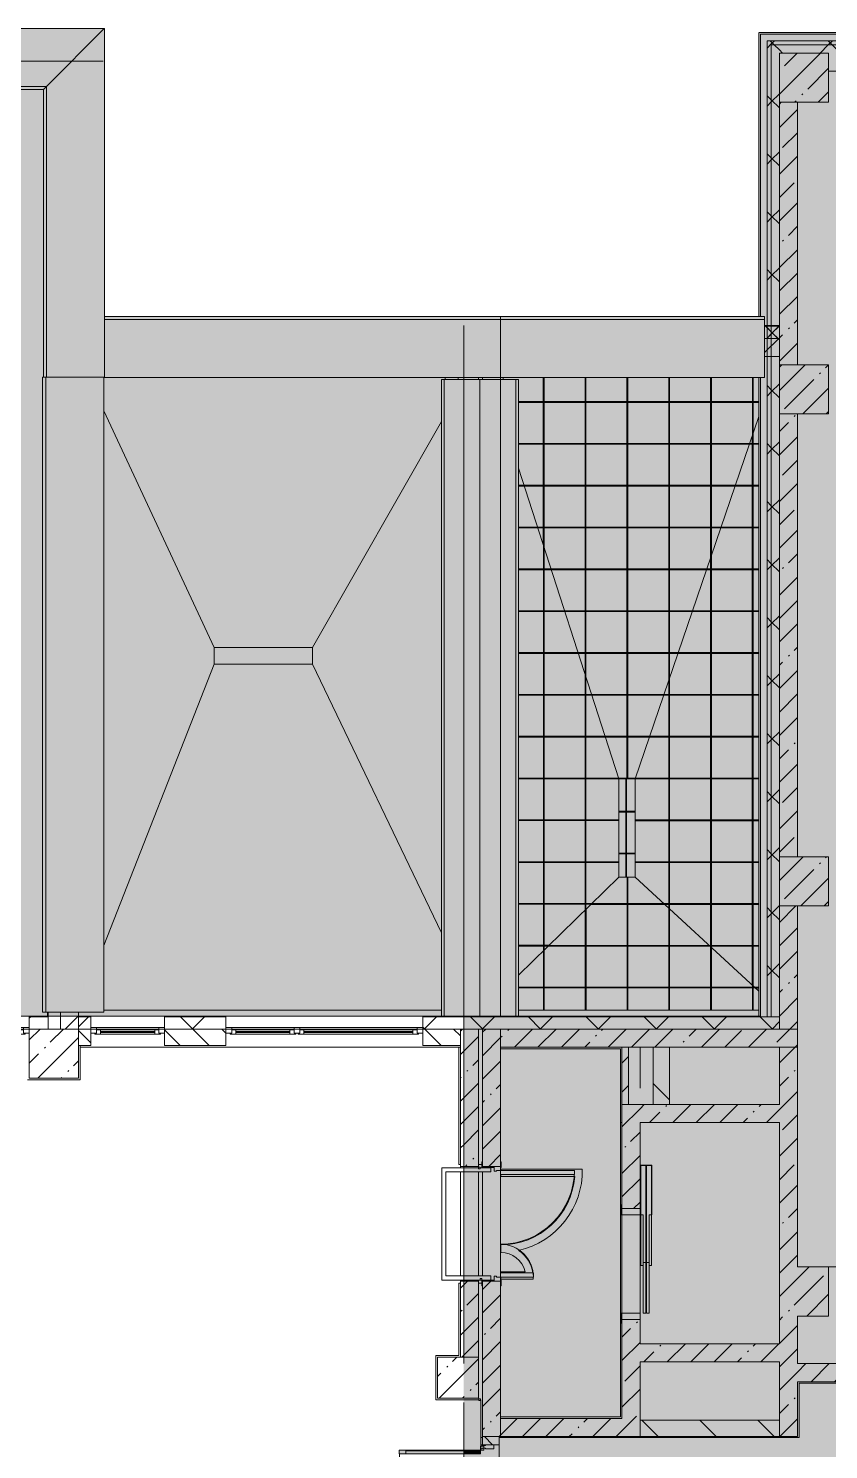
# Model space of a CAD drawing. Header units: millimetres. Extents: x 35224 to 234359, y -8553 to 29000.
# Drawn here: x 140349 to 150109, y 10072 to 27400 of the extents above; entities that cross this region are included whole.
import ezdxf

# ---------------------------------------------------------------- set-up
doc = ezdxf.new("R2010")
doc.units = ezdxf.units.MM
doc.linetypes.add('200_ШТРИХ__ш1_п0_6_', pattern=[800, 500, -300])
doc.linetypes.add('Осевая', pattern=[3175, 635, -476.25, 1587.5, -476.25])
for name, color, linetype, lineweight in [('A-DETL-2', 7, 'Continuous', 5), ('A-DETL-MBND-1', 7, '200_ШТРИХ__ш1_п0_6_', 9), ('A-GENM-1', 7, 'Continuous', 5), ('A-GLAZ-1', 7, 'Continuous', 5), ('A-ROOF-PATT', 7, 'Continuous', 5), ('A-WALL', 7, 'Continuous', 9), ('A-WALL-4', 7, 'Continuous', 5), ('I-WALL-3', 7, 'Continuous', 5), ('S-COLS-1', 7, 'Continuous', 5), ('Оси', 7, 'Continuous', 9), ('Оси-2', 7, 'Осевая', 9)]:
    doc.layers.add(name, color=color, linetype=linetype, lineweight=lineweight)
doc.layers.add('A-DETL-GENF-2', color=7, linetype='Continuous', lineweight=9, true_color=0xc0c0c0, transparency=0.4)
for name, color, linetype, lineweight, true_color in [('A-DETL-GENF-3', 7, 'Continuous', 5, 0xaaaaaa), ('A-DETL-GENF-4', 7, 'Continuous', 5, 0xb7b7b7), ('A-DETL-GENF-5', 7, 'Continuous', 5, 0xe2e2e2), ('A-DOOR-2', 7, 'Continuous', 5, 0xaaaaaa), ('A-DOOR-3', 7, 'Continuous', 5, 0xe2e2e2), ('A-DOOR-4', 7, 'Continuous', 5, 0xb7b7b7), ('A-DOOR-FRAM-2', 7, 'Continuous', 5, 0xe2e2e2), ('A-DOOR-FRAM-4', 7, 'Continuous', 5, 0xb7b7b7), ('A-FLOR-1', 7, 'Continuous', 5, 0xb7b7b7), ('A-FLOR-2', 7, 'Continuous', 5, 0xaaaaaa), ('A-GENM-2', 7, 'Continuous', 5, 0x737373), ('A-GENM-3', 7, 'Continuous', 5, 0xa1a1a1), ('A-GLAZ-CWMG-2', 7, 'Continuous', 5, 0x737373), ('A-ROOF-1', 7, 'Continuous', 5, 0x737373), ('A-WALL-5', 7, 'Continuous', 5, 0x737373), ('A-WALL-6', 7, 'Continuous', 9, 0x737373), ('I-WALL-2', 7, 'Continuous', 5, 0x737373), ('I-WALL-5', 7, 'Continuous', 5, 0xa1a1a1), ('S-COLS-2', 7, 'Continuous', 5, 0x737373)]:
    doc.layers.add(name, color=color, linetype=linetype, lineweight=lineweight, true_color=true_color)
pattern_1 = [(45, (107348.7, 0), (-353.5534, 353.5534), []), (135, (107348.7, 0), (-353.5534, -353.5534), [])]
pattern_2 = [(45, (107348.7, 0), (-285.123, 285.123), []), (45, (107633.8, 0), (-285.123, 285.123), [504.031, -100.806, 16.764, -84.042])]
pattern_3 = [(45, (-38240, -10950), (-285.123, 285.123), []), (45, (-37954.88, -10950), (-285.123, 285.123), [504.031, -100.806, 16.764, -84.042])]
pattern_4 = [(135, (107348.7, 0), (-353.5534, -353.5534), [])]

# ---------------------------------------------------------------- blocks, each defined once
blk = doc.blocks.new('парапет1 - парапет-18629556-3_7_2_птичка')
at = {"layer": 'A-GENM-1'}
blk.add_line((-2411, 27400), (33928, 27400), dxfattribs=at)
at = {"layer": 'A-GENM-2'}
for p, q in [((33926, 27398), (33219, 26691)), ((33928, 27398), (33928, 23147)), ((33219, 26691), (-1702, 26691)), ((33219, 26691), (33183, 26655)), ((33219, 23147), (33219, 26691)), ((-1665, 26654), (33182, 26654)), ((33182, 26654), (33182, 23147)), ((33928, 23147), (33920, 23147))]:
    blk.add_line(p, q, dxfattribs=at)
blk.add_open_spline([(33183, 26655), (33182, 26654), (33182, 26654), (33182, 26654), (33182, 26654)], degree=3, dxfattribs=at)
blk = doc.blocks.new('BSC_Колонна _Прямоугольная - 600х600-V119-3_7_2_птичка')
at = {"layer": 'S-COLS-1'}
h = blk.add_hatch(dxfattribs=at)
h.set_pattern_fill('FP_98', color=256, style=0, pattern_type=2)
h.set_pattern_definition([(45, (-42460, -26800), (-285.123, 285.123), []), (45, (-42174.88, -26800), (-285.123, 285.123), [504.031, -100.806, 16.764, -84.042])])
h.paths.add_polyline_path([(-300, -300), (300, -300), (300, 300), (-300, 300)])
at = {"layer": 'S-COLS-2'}
for p, q in [((300, 300), (-300, 300)), ((-300, 300), (-300, -300)), ((300, -300), (300, 300)), ((-300, -300), (300, -300))]:
    blk.add_line(p, q, dxfattribs=at)
blk = doc.blocks.new('BSC_Колонна _Прямоугольная - 600х600-V124-3_7_2_птичка')
at = {"layer": 'S-COLS-1'}
h = blk.add_hatch(dxfattribs=at)
h.set_pattern_fill('FP_104', color=256, style=0, pattern_type=2)
h.set_pattern_definition([(45, (-42460, -17000), (-285.123, 285.123), []), (45, (-42174.88, -17000), (-285.123, 285.123), [504.031, -100.806, 16.764, -84.042])])
h.paths.add_polyline_path([(-300, -300), (300, -300), (300, 300), (-300, 300)])
at = {"layer": 'S-COLS-2'}
for p, q in [((300, 300), (-300, 300)), ((-300, 300), (-300, -300)), ((300, -300), (300, 300)), ((-300, -300), (300, -300))]:
    blk.add_line(p, q, dxfattribs=at)
blk = doc.blocks.new('BSC_Колонна _Прямоугольная - 600х600-V125-3_7_2_птичка')
at = {"layer": 'S-COLS-1'}
h = blk.add_hatch(dxfattribs=at)
h.set_pattern_fill('FP_105', color=256, style=0, pattern_type=2)
h.set_pattern_definition([(45, (-42460, -23000), (-285.123, 285.123), []), (45, (-42174.88, -23000), (-285.123, 285.123), [504.031, -100.806, 16.764, -84.042])])
h.paths.add_polyline_path([(-300, -300), (300, -300), (300, 300), (-300, 300), (-300, -210)])
at = {"layer": 'S-COLS-2'}
for p, q in [((300, 300), (-300, 300)), ((-300, 300), (-300, -300)), ((300, -300), (300, 300)), ((-300, -300), (300, -300))]:
    blk.add_line(p, q, dxfattribs=at)
blk = doc.blocks.new('BSC_Колонна _Прямоугольная - 600х600-V141-3_7_2_птичка')
at = {"layer": 'S-COLS-1'}
h = blk.add_hatch(dxfattribs=at)
h.set_pattern_fill('FP_117', color=256, style=0, pattern_type=2)
h.set_pattern_definition([(45, (-33310, -14900), (-285.123, 285.123), []), (45, (-33024.88, -14900), (-285.123, 285.123), [504.031, -100.806, 16.764, -84.042])])
h.paths.add_polyline_path([(-300, -300), (300, -300), (300, 300), (-300, 300), (-300, -208)])
for p, q in [((300, 300), (-300, 300)), ((-300, 300), (-300, -300)), ((300, -300), (300, 300)), ((-300, -300), (300, -300))]:
    blk.add_line(p, q, dxfattribs=at)
blk = doc.blocks.new('110_Дверь_СКБ_2Ст - Д-2 1450x2100h_Лестничная клетка EIS60-31576737-3_7_2_птичка')
at = {"layer": 'A-DOOR-3'}
for points in [[(-588, 507), (-588, 1010), (-638, 1010), (-638, 110), (-588, 110)], [(662, 510), (612, 510), (612, 110), (662, 110)], [(712, 30), (698, 30), (698, -110), (712, -110)]]:
    blk.add_hatch(color=256, dxfattribs=at).paths.add_polyline_path(points)
h = blk.add_hatch(color=256, dxfattribs=at)
h.paths.add_polyline_path([(712, 110), (662, 110), (662, 60), (652, 60), (652, 30), (712, 30)])
h.paths.add_polyline_path([(-628, 30), (-628, 60), (-638, 60), (-638, 110), (-688, 110), (-688, 30)])
at = {"layer": 'A-DOOR-FRAM-2'}
for points in [[(-673, 110), (-673, 118), (-743, 118), (-743, 110), (-697, 110)], [(-673, 30), (-688, 30), (-688, -110), (-673, -110)], [(767, 110), (767, 118), (698, 118), (698, 110)], [(-673, -110), (-743, -110), (-743, -118), (-673, -118)], [(767, -118), (767, -110), (698, -110), (698, -118)]]:
    blk.add_hatch(color=256, dxfattribs=at).paths.add_polyline_path(points)
at = {"layer": 'A-DOOR-4'}
for p, q in [((-638, 1010), (-638, 110)), ((-588, 1010), (-638, 1010)), ((-588, 110), (-588, 1010)), ((662, 510), (612, 510)), ((612, 510), (612, 110)), ((662, 110), (662, 510)), ((-638, 110), (-588, 110)), ((612, 110), (662, 110))]:
    blk.add_line(p, q, dxfattribs=at)
for centre, radius, start, end in [((-638, 110), 900, 0, 90), ((662, 110), 400, 90, 180)]:
    blk.add_arc(centre, radius, start, end, dxfattribs=at)
at = {"layer": 'A-DOOR-FRAM-4'}
for p, q in [((-673, 118), (-743, 118)), ((-743, 118), (-743, 110)), ((-743, 110), (-673, 110)), ((-638, 110), (-688, 110)), ((-688, 110), (-688, 30)), ((-688, 30), (-628, 30)), ((-673, 30), (-688, 30)), ((-688, 30), (-688, -110)), ((-673, 110), (-673, 118)), ((-673, -110), (-673, 30)), ((-638, 60), (-638, 110)), ((-628, 60), (-638, 60)), ((-628, 30), (-628, 60)), ((662, 60), (652, 60)), ((652, 60), (652, 30)), ((652, 30), (712, 30)), ((662, 110), (662, 60)), ((712, 110), (662, 110)), ((767, 118), (698, 118)), ((698, 118), (698, 110)), ((698, 110), (767, 110)), ((712, 30), (698, 30)), ((698, 30), (698, -110)), ((712, 30), (712, 110)), ((712, -110), (712, 30)), ((767, 110), (767, 118)), ((-673, -110), (-743, -110)), ((-743, -110), (-743, -118)), ((-743, -118), (-673, -118)), ((-688, -110), (-673, -110)), ((-673, -118), (-673, -110)), ((698, -110), (712, -110)), ((767, -110), (698, -110)), ((698, -110), (698, -118)), ((698, -118), (767, -118)), ((767, -118), (767, -110))]:
    blk.add_line(p, q, dxfattribs=at)
blk = doc.blocks.new('Gfhfgtnyfz rhsirf 1 - Gfhfgtnyfz rhsirf 3-21026214-3_7_2_птичка')
at = {"layer": 'A-GENM-2'}
for p, q in [((38057, 23120), (38057, 15358)), ((38057, 23120), (38058, 23120)), ((38058, 23120), (38090, 23120)), ((38090, 23120), (38330, 23120)), ((38090, 23120), (38090, 15358)), ((38780, 23120), (38966, 23120)), ((38966, 23120), (38998, 23120)), ((38966, 15358), (38966, 23120)), ((38998, 23120), (38999, 23120)), ((38999, 15358), (38999, 23120))]:
    blk.add_line(p, q, dxfattribs=at)
at = {"layer": 'A-GENM-3'}
for p, q in [((38330, 23120), (38528, 23120)), ((38528, 23120), (38780, 23120)), ((38528, 15358), (38528, 23120))]:
    blk.add_line(p, q, dxfattribs=at)
blk = doc.blocks.new('парапет6 - парапет-21094616-3_7_2_птичка')
at = {"layer": 'A-GENM-2'}
for p, q in [((33173, 23147), (33173, 15407)), ((33173, 23147), (33174, 23147)), ((33174, 23147), (33211, 23147)), ((33211, 23147), (33920, 23147)), ((33211, 23147), (33211, 15407)), ((33920, 15407), (33920, 23147)), ((33174, 15407), (33173, 15407)), ((33211, 15407), (33174, 15407)), ((33920, 15407), (33211, 15407))]:
    blk.add_line(p, q, dxfattribs=at)
blk = doc.blocks.new('120_Окно_СКБ_1Ст - 120_Окно_СКБ_1Ст 900х2500_h_-20664874-3_7_2_птичка')
at = {"layer": 'A-GLAZ-1'}
for p, q in [((-450, -127), (-450, -57)), ((-450, -57), (-380, -57)), ((450, -57), (-450, -57)), ((-380, -127), (-450, -127)), ((-450, -127), (-400, -127)), ((-380, -127), (-400, -127)), ((-400, -127), (-400, -137)), ((-400, -137), (400, -137)), ((400, -137), (-400, -137)), ((-380, -57), (-380, -127)), ((380, -87), (-380, -87)), ((-380, -87), (-380, -127)), ((-330, -137), (-330, -87)), ((-330, -107), (330, -107)), ((330, -117), (-330, -117)), ((330, -137), (330, -87)), ((380, -127), (380, -57)), ((380, -57), (450, -57)), ((380, -127), (380, -87)), ((450, -127), (380, -127)), ((400, -127), (380, -127)), ((400, -127), (450, -127)), ((400, -137), (400, -127)), ((450, -57), (450, -127))]:
    blk.add_line(p, q, dxfattribs=at)
blk = doc.blocks.new('120_Окно_СКБ_1Ст - 120_Окно_СКБ_1Ст_900х2500_h_-20705657-3_7_2_птичка')
at = {"layer": 'A-GLAZ-1'}
for p, q in [((-450, -127), (-450, -57)), ((-450, -57), (-380, -57)), ((450, -57), (-450, -57)), ((-380, -127), (-450, -127)), ((-450, -127), (-400, -127)), ((-380, -127), (-400, -127)), ((-400, -127), (-400, -137)), ((-400, -137), (400, -137)), ((400, -137), (-400, -137)), ((-380, -57), (-380, -127)), ((380, -87), (-380, -87)), ((-380, -87), (-380, -127)), ((-330, -137), (-330, -87)), ((-330, -107), (330, -107)), ((330, -117), (-330, -117)), ((330, -137), (330, -87)), ((380, -127), (380, -57)), ((380, -57), (450, -57)), ((380, -127), (380, -87)), ((450, -127), (380, -127)), ((400, -127), (380, -127)), ((400, -127), (450, -127)), ((400, -137), (400, -127)), ((450, -57), (450, -127))]:
    blk.add_line(p, q, dxfattribs=at)
blk = doc.blocks.new('120_Окно_СКБ_2Ст - 120_Окно_СКБ_2Ст 2400х2500 _мал створка слева_-22817474-3_7_2_птичка')
at = {"layer": 'A-GLAZ-1'}
for p, q in [((-1130, 127), (-1200, 127)), ((-1200, 127), (-1200, 57)), ((-1200, 127), (-1150, 127)), ((-1200, 57), (-1130, 57)), ((1200, 57), (-1200, 57)), ((-1150, 127), (-1150, 137)), ((-1150, 137), (320, 137)), ((320, 137), (-1150, 137)), ((-1130, 127), (-1150, 127)), ((-1130, 57), (-1130, 127)), ((-1130, 87), (-1130, 127)), ((300, 87), (-1130, 87)), ((-1080, 137), (-1080, 87)), ((250, 117), (-1080, 117)), ((-1080, 107), (250, 107)), ((250, 137), (250, 87)), ((370, 127), (300, 127)), ((300, 127), (300, 57)), ((300, 127), (300, 87)), ((320, 127), (300, 127)), ((300, 57), (370, 57)), ((320, 137), (320, 127)), ((320, 127), (350, 127)), ((350, 127), (350, 137)), ((350, 137), (1150, 137)), ((1150, 137), (350, 137)), ((370, 127), (350, 127)), ((370, 57), (370, 127)), ((370, 87), (370, 127)), ((1130, 87), (370, 87)), ((420, 137), (420, 87)), ((1080, 117), (420, 117)), ((420, 107), (1080, 107)), ((1080, 137), (1080, 87)), ((1200, 127), (1130, 127)), ((1130, 127), (1130, 57)), ((1130, 127), (1130, 87)), ((1150, 127), (1130, 127)), ((1130, 57), (1200, 57)), ((1150, 137), (1150, 127)), ((1150, 127), (1200, 127)), ((1200, 57), (1200, 127))]:
    blk.add_line(p, q, dxfattribs=at)
blk = doc.blocks.new('BSC_Колонна _Прямоугольная - 500х500-V228-3_7_2_птичка')
at = {"layer": 'S-COLS-1'}
h = blk.add_hatch(dxfattribs=at)
h.set_pattern_fill('FP_167', color=256, style=0, pattern_type=2)
h.set_pattern_definition(pattern_3)
h.paths.add_polyline_path([(-15, -250), (70, -250), (70, 250), (-250, 250), (-250, -250)])
h = blk.add_hatch(dxfattribs=at)
h.set_pattern_fill('FP_167', color=256, style=0, pattern_type=2)
h.set_pattern_definition(pattern_3)
h.paths.add_polyline_path([(70, -250), (250, -250), (250, 250), (70, 250)])
for p, q in [((70, 250), (-250, 250)), ((-250, 250), (-250, -250)), ((-250, -250), (70, -250))]:
    blk.add_line(p, q, dxfattribs=at)
at = {"layer": 'S-COLS-2'}
for p, q in [((250, 250), (70, 250)), ((250, -250), (250, 250)), ((70, -250), (250, -250))]:
    blk.add_line(p, q, dxfattribs=at)
blk = doc.blocks.new('парапет10 - парапет-22960140-3_7_2_птичка')
at = {"layer": 'A-GENM-1'}
blk.add_line((41910, 23888), (33928, 23888), dxfattribs=at)
at = {"layer": 'A-GENM-2'}
for p, q in [((33928, 23851), (38310, 23851)), ((38760, 23851), (41980, 23851)), ((41980, 23888), (41911, 23888)), ((41980, 23888), (41980, 23887)), ((41980, 23887), (41980, 23851)), ((41980, 23846), (41980, 23142)), ((38310, 23142), (33920, 23142)), ((41980, 23142), (38760, 23142))]:
    blk.add_line(p, q, dxfattribs=at)
at = {"layer": 'A-GENM-3'}
for p, q in [((38310, 23851), (38760, 23851)), ((38760, 23142), (38310, 23142))]:
    blk.add_line(p, q, dxfattribs=at)
blk = doc.blocks.new('DOR_Дверь лифта - 1350х2050h-V239-3_7_2_птичка')
at = {"layer": 'A-DOOR-4'}
for p, q in [((-600, 125), (-720, 125)), ((-720, 125), (-720, 110)), ((-720, 110), (-600, 110)), ((-675, 110), (-675, -110)), ((-600, 110), (-675, 110)), ((-600, 110), (-600, 125)), ((600, 110), (-600, 110)), ((-600, 110), (-600, -110)), ((720, 125), (600, 125)), ((600, 125), (600, 110)), ((600, -110), (600, 110)), ((675, 110), (600, 110)), ((600, 110), (720, 110)), ((675, -110), (675, 110)), ((720, 110), (720, 125)), ((-675, -110), (-600, -110)), ((-600, -110), (600, -110)), ((-600, -150), (-600, -180)), ((20, -150), (-600, -150)), ((-20, -120), (-20, -150)), ((600, -120), (-20, -120)), ((-20, -150), (600, -150)), ((20, -180), (20, -150)), ((600, -110), (675, -110)), ((600, -150), (600, -120)), ((-600, -180), (20, -180)), ((-600, -190), (-600, -220)), ((20, -190), (-600, -190)), ((-600, -220), (20, -220)), ((-20, -220), (-20, -250)), ((600, -220), (-20, -220)), ((-20, -250), (600, -250)), ((20, -220), (20, -190)), ((600, -250), (600, -220))]:
    blk.add_line(p, q, dxfattribs=at)
at = {"layer": 'A-DOOR-FRAM-4'}
for p, q in [((600, -117), (600, -120)), ((1203, -117), (600, -117)), ((600, -120), (1200, -120)), ((1200, -120), (1200, -180)), ((1203, -183), (1203, -117)), ((1200, -180), (20, -180)), ((20, -180), (20, -183)), ((20, -183), (1203, -183)), ((1203, -187), (20, -187)), ((20, -187), (20, -190)), ((20, -190), (1200, -190)), ((600, -250), (600, -253)), ((1200, -250), (600, -250)), ((600, -253), (1203, -253)), ((1200, -190), (1200, -250)), ((1203, -253), (1203, -187))]:
    blk.add_line(p, q, dxfattribs=at)
blk = doc.blocks.new('Дверь_Витражная_остекление_ - ДВН_ДАО_Главный вход_1800 в свету 5-32258809-3_7_2_птичка')
at = {"layer": 'A-DETL-GENF-5'}
for points in [[(-948, -20), (-993, -20), (-992, -226), (-948, -226)], [(1043, -20), (997, -20), (997, -226), (1043, -226)], [(-948, -1013), (-948, -226), (-993, -226), (-993, -1013)], [(1043, -311), (1043, -226), (997, -226), (997, -1013), (1043, -1013)]]:
    blk.add_hatch(color=256, dxfattribs=at).paths.add_polyline_path(points)
at = {"layer": 'A-DETL-GENF-3'}
for p, q in [((-993, -1013), (-993, -226)), ((-993, -226), (-993, -1013)), ((-983, -933), (-983, -226)), ((-948, -1013), (-948, -226)), ((-948, -1013), (-948, -226)), ((989, -933), (989, -226)), ((997, -1013), (997, -226)), ((997, -226), (997, -1013)), ((1033, -933), (1033, -226)), ((1043, -1013), (1043, -226)), ((1043, -1013), (1043, -226)), ((-993, -933), (-948, -933)), ((-993, -1013), (-948, -1013)), ((-993, -1013), (-948, -1013)), ((1043, -933), (997, -933)), ((1043, -1013), (997, -1013)), ((997, -1013), (1043, -1013))]:
    blk.add_line(p, q, dxfattribs=at)
at = {"layer": 'A-DETL-GENF-4'}
for p, q in [((-948, -20), (-993, -20)), ((-993, -226), (-993, -20)), ((-948, -20), (-993, -20)), ((-993, -20), (-993, -226)), ((-993, -100), (-948, -100)), ((-983, -226), (-983, -100)), ((-948, -226), (-948, -20)), ((-948, -226), (-948, -20)), ((989, -226), (989, -100)), ((997, -226), (997, -20)), ((997, -20), (997, -226)), ((1043, -100), (997, -100)), ((1033, -226), (1033, -100)), ((1043, -226), (1043, -20)), ((1043, -226), (1043, -20))]:
    blk.add_line(p, q, dxfattribs=at)
at = {"layer": 'A-DOOR-2'}
for p, q in [((-993, -1013), (-993, -226)), ((993, -1013), (993, -226))]:
    blk.add_line(p, q, dxfattribs=at)
for centre, start, end in [((993, -20), 208.9884, 212.16), ((993, -20), 218.4779, 270), ((-993, -20), 270, 285.599)]:
    blk.add_arc(centre, 993, start, end, dxfattribs=at)
at = {"layer": 'A-DOOR-4'}
for p, q in [((-1043, 20), (-993, 20)), ((-1043, -20), (-1043, 20)), ((-993, 20), (-993, -20)), ((993, 20), (1043, 20)), ((993, -20), (993, 20)), ((1043, 20), (1043, -20)), ((-993, -20), (-1043, -20)), ((-993, -226), (-993, -20)), ((993, -226), (993, -20)), ((1043, -20), (993, -20))]:
    blk.add_line(p, q, dxfattribs=at)
blk = doc.blocks.new('Прямоугольный импост - Импост структурный с накладкой - 160мм Темный-32469899-3_7_2_птичка')
at = {"layer": 'A-GLAZ-CWMG-2'}
for p, q in [((0, 17), (-50, 17)), ((-50, 17), (-50, 0)), ((-50, 0), (-40, 0)), ((-40, 0), (-40, -40)), ((-10, -40), (-10, 0)), ((-10, 0), (0, 0)), ((0, 0), (0, 17)), ((-40, -40), (-50, -40)), ((-50, -40), (-50, -140)), ((-50, -140), (0, -140)), ((0, -40), (-10, -40)), ((0, -140), (0, -40))]:
    blk.add_line(p, q, dxfattribs=at)

msp = doc.modelspace()

# ---------------------------------------------------------------- hatches: boundary and pattern name
at = {"layer": 'A-DETL-GENF-2'}
for points in [[(106420.9, 14774.9), (107080.7, 14774.9), (107080.7, 15358), (146108.7, 15358), (146108.7, 23888.3), (141276.8, 23888.3), (141276.8, 27398.1), (104939.6, 27398.1), (104939.6, 14774.9), (105954.8, 14774.9)], [(178200.6, -251.7), (183198.7, -251.7), (183198.7, 3288.3), (191918.7, 3288.3), (191918.7, 27348.3), (149258.7, 27348.3), (149258.7, 23888.3), (145658.8, 23888.3), (145658.8, -251.7), (177268.4, -251.7)]]:
    msp.add_hatch(color=256, dxfattribs=at).paths.add_polyline_path(points)
at = {"layer": 'A-ROOF-PATT'}
h = msp.add_hatch(dxfattribs=at)
h.set_pattern_fill('FP_176', color=256, style=0, pattern_type=2)
h.set_pattern_definition([(0, (107363.77, -96.4), (0, 509.904), []), (0, (107363.77, -106.4), (0, 509.904), []), (90, (107368.77, -101.4), (-510, 3e-14), []), (90, (107358.77, -101.4), (-510, 3e-14), [])])
h.paths.add_polyline_path([(147548.7, 18250), (147748.7, 18250), (149258.7, 22668.2), (149258.7, 23141.9), (146138.7, 23141.9), (146138.7, 23120.1), (146327.4, 23120.1), (146327.4, 22038.8), (147437.9, 18593.7)])
h = msp.add_hatch(dxfattribs=at)
h.set_pattern_fill('FP_173', color=256, style=0, pattern_type=2)
h.set_pattern_definition([(270, (107435.3, -106.3), (509.179, 3e-14), []), (270, (107425.3, -106.3), (509.179, 3e-14), []), (0, (107430.3, -111.3), (0, 510), []), (0, (107430.3, -101.3), (0, 510), [])])
h.paths.add_polyline_path([(149258.7, 15660.1), (149258.7, 22668.2), (147748.7, 18250), (147748.7, 17050), (149053.9, 15848.6)])
h = msp.add_hatch(dxfattribs=at)
h.set_pattern_fill('FP_174', color=256, style=0, pattern_type=2)
h.set_pattern_definition([(90, (107430.7, -1125), (-509.077, 3e-14), []), (90, (107440.7, -1125), (-509.077, 3e-14), []), (180, (107435.7, -1120), (-6e-14, -510), []), (180, (107435.7, -1130), (-6e-14, -510), [])])
h.paths.add_polyline_path([(146327.4, 15858.1), (147548.7, 17050), (147548.7, 18250), (146327.4, 22038.8), (146327.4, 16427.1)])
h = msp.add_hatch(dxfattribs=at)
h.set_pattern_fill('FP_177', color=256, style=0, pattern_type=2)
h.set_pattern_definition([(0, (107348.7, 5), (0, 510), []), (0, (107348.7, -5), (0, 510), []), (90, (107353.7, 0), (-510, 3e-14), []), (90, (107343.7, 0), (-510, 3e-14), [])])
h.paths.add_polyline_path([(147748.7, 17050), (147748.7, 18250), (147548.7, 18250), (147548.7, 17050)])
h = msp.add_hatch(dxfattribs=at)
h.set_pattern_fill('FP_175', color=256, style=0, pattern_type=2)
h.set_pattern_definition([(180, (107364.63, -79.3), (-6e-14, -509.031), []), (180, (107364.63, -69.3), (-6e-14, -509.031), []), (270, (107359.63, -74.3), (510, 3e-14), []), (270, (107369.63, -74.3), (510, 3e-14), [])])
h.paths.add_polyline_path([(149258.7, 15430), (149258.7, 15660.1), (147748.7, 17050), (147548.7, 17050), (146327.4, 15858.1), (146327.4, 15430), (147997.3, 15430)])
at = {"layer": 'A-WALL-4'}
h = msp.add_hatch(dxfattribs=at)
h.set_pattern_fill('FP_93', color=256, style=0, pattern_type=2)
h.set_pattern_definition(pattern_1)
h.paths.add_polyline_path([(149358.7, 15350), (149408.7, 15350), (149408.7, 27250), (149358.7, 27250), (149358.7, 15358)])
h = msp.add_hatch(dxfattribs=at)
h.set_pattern_fill('FP_93', color=256, style=0, pattern_type=2)
h.set_pattern_definition(pattern_1)
h.paths.add_polyline_path([(191864.9, 27200), (191918.7, 27200), (191918.7, 27250), (187698.7, 27250), (187698.7, 27200), (191717.6, 27200)])
h.paths.add_polyline_path([(183793.9, 27200), (184598.7, 27200), (184598.7, 27250), (183698.7, 27250), (183698.7, 27200)])
h.paths.add_polyline_path([(174458.7, 27200), (174458.7, 27250), (170208.7, 27250), (170208.7, 27200), (174005.7, 27200)])
h.paths.add_polyline_path([(176958.7, 27200), (178158.7, 27200), (178158.7, 27250), (176958.7, 27250)])
h.paths.add_polyline_path([(180258.7, 27200), (181598.7, 27200), (181598.7, 27250), (180258.7, 27250)])
h.paths.add_polyline_path([(168878.6, 27200), (169308.7, 27200), (169308.7, 27250), (167208.7, 27250), (167208.7, 27200), (167946.4, 27200)])
h.paths.add_polyline_path([(166082, 27200), (166308.7, 27200), (166308.7, 27250), (165208.7, 27250), (165208.7, 27200)])
h.paths.add_polyline_path([(161421, 27200), (162108.7, 27200), (162108.7, 27250), (160608.7, 27250), (160608.7, 27200)])
h.paths.add_polyline_path([(157692.2, 27200), (158108.7, 27200), (158108.7, 27250), (157009, 27250), (157009, 27200)])
h.paths.add_polyline_path([(155827.7, 27200), (156109, 27200), (156109, 27250), (155008.7, 27250), (155008.7, 27200)])
h.paths.add_polyline_path([(149408.7, 27200), (151908.7, 27200), (151908.7, 27250), (149408.7, 27250)])
h = msp.add_hatch(dxfattribs=at)
h.set_pattern_fill('FP_93', color=256, style=0, pattern_type=2)
h.set_pattern_definition(pattern_1)
h.paths.add_polyline_path([(149508.7, 15350), (149508.7, 27200), (149408.7, 27200), (149408.7, 15350)])
h = msp.add_hatch(dxfattribs=at)
h.set_pattern_fill('FP_93', color=256, style=0, pattern_type=2)
h.set_pattern_definition(pattern_1)
h.paths.add_polyline_path([(191828.7, 27100), (191918.7, 27100), (191918.7, 27200), (187698.7, 27200), (187698.7, 27100), (191717.6, 27100)])
h.paths.add_polyline_path([(177268.4, 27100), (178158.7, 27100), (178158.7, 27200), (176958.7, 27200), (176958.7, 27100)])
h.paths.add_polyline_path([(180258.7, 27100), (181598.7, 27100), (181598.7, 27200), (180258.7, 27200)])
h.paths.add_polyline_path([(174458.7, 27100), (174458.7, 27200), (170208.7, 27200), (170208.7, 27100), (174005.7, 27100)])
h.paths.add_polyline_path([(183698.7, 27100), (184598.7, 27100), (184598.7, 27200), (183698.7, 27200)])
h.paths.add_polyline_path([(165208.7, 27100), (166308.7, 27100), (166308.7, 27200), (165208.7, 27200)])
h.paths.add_polyline_path([(161421, 27100), (162108.7, 27100), (162108.7, 27200), (160608.7, 27200), (160608.7, 27100)])
h.paths.add_polyline_path([(167208.7, 27100), (169308.7, 27100), (169308.7, 27200), (167208.7, 27200)])
h.paths.add_polyline_path([(157692.2, 27100), (158108.7, 27100), (158108.7, 27200), (157009, 27200), (157009, 27100)])
h.paths.add_polyline_path([(149508.7, 27100), (151908.7, 27100), (151908.7, 27200), (149508.7, 27200)])
h.paths.add_polyline_path([(155827.7, 27100), (156109, 27100), (156109, 27200), (155008.7, 27200), (155008.7, 27100)])
h = msp.add_hatch(dxfattribs=at)
h.set_pattern_fill('FP_93', color=256, style=0, pattern_type=2)
h.set_pattern_definition(pattern_1)
h.paths.add_polyline_path([(149508.7, 23620), (149508.7, 23770), (149328.7, 23770), (149328.7, 23620)])
h = msp.add_hatch(dxfattribs=at)
h.set_pattern_fill('FP_93', color=256, style=0, pattern_type=2)
h.set_pattern_definition(pattern_1)
h.paths.add_polyline_path([(134387.1, 15200), (139458.7, 15200), (139458.7, 15350), (137365.7, 15349), (137365.7, 15288), (137358.7, 15285), (136585.7, 15288), (136585.7, 15350), (132958.9, 15349), (132958.9, 15288), (132951.9, 15285), (131778.9, 15288), (131778.9, 15350), (127138.7, 15349), (127138.7, 15288), (127131.7, 15285), (126358.7, 15288), (126358.7, 15350), (122131.7, 15349), (122131.7, 15288), (122124.7, 15285), (121951.7, 15288), (121951.5, 15350), (120208.7, 15350), (120208.7, 15200), (133758.7, 15200)])
h.paths.add_polyline_path([(145658.8, 15200), (145658.8, 15350), (145158.7, 15350), (145158.7, 15200), (145573.5, 15200)])
h.paths.add_polyline_path([(142008.7, 15200), (142758.7, 15200), (142758.7, 15350), (142008.7, 15350)])
h.paths.add_polyline_path([(140958.7, 15200), (141108.7, 15200), (141108.7, 15350), (140958.7, 15350), (140958.7, 15270.2)])
h.paths.add_polyline_path([(116508.7, 15200), (117108.7, 15200), (117108.7, 15350), (116508.7, 15350)])
h.paths.add_polyline_path([(113878.6, 15200), (114108.7, 15200), (114108.7, 15350), (107388.7, 15350), (107388.7, 15293), (107238.7, 15293), (107238.7, 15200), (113508.7, 15200)])
h.paths.add_polyline_path([(115608.7, 15200), (115608.7, 15350), (115008.7, 15350), (115008.7, 15200)])
h.paths.add_polyline_path([(140358.7, 15200), (140588.7, 15200), (140583.7, 15350), (140358.7, 15350), (140358.7, 15270.2)])
h = msp.add_hatch(dxfattribs=at)
h.set_pattern_fill('FP_93', color=256, style=0, pattern_type=2)
h.set_pattern_definition(pattern_1)
h.paths.add_polyline_path([(149302.3, 15200), (149508.7, 15200), (149508.7, 15350), (145658.8, 15350), (145658.8, 15200), (149258.7, 15200)])
h = msp.add_hatch(dxfattribs=at)
h.set_pattern_fill('FP_91', color=256, style=0, pattern_type=2)
h.set_pattern_definition([(135, (107348.7, 0), (-176.7767, -176.7767), [])])
h.paths.add_polyline_path([(141108.7, 15000), (141108.7, 15200), (140958.7, 15200), (140958.7, 15000)])
h.paths.add_polyline_path([(142758.7, 15000), (142758.7, 15200), (142008.7, 15200), (142008.7, 15000)])
h.paths.add_polyline_path([(145573.5, 15000), (145618.7, 15000), (145618.7, 15200), (145158.7, 15200), (145158.7, 15000)])
at = {"layer": 'I-WALL-3'}
h = msp.add_hatch(dxfattribs=at)
h.set_pattern_fill('FP_89', color=256, style=0, pattern_type=2)
h.set_pattern_definition(pattern_2)
h.paths.add_polyline_path([(149508.7, 15200), (149728.7, 15200), (149728.7, 16700), (149508.7, 16700), (149508.7, 15848.6)])
h.paths.add_polyline_path([(149508.7, 17300), (149728.7, 17300), (149728.7, 22700), (149508.7, 22700), (149508.7, 20476.2)])
h.paths.add_polyline_path([(149728.7, 23300), (149728.7, 26500), (149508.7, 26500), (149511.4, 23300)])
h = msp.add_hatch(dxfattribs=at)
h.set_pattern_fill('FP_89', color=256, style=0, pattern_type=2)
h.set_pattern_definition(pattern_2)
h.paths.add_polyline_path([(149328.7, 23400), (149508.7, 23400), (149508.7, 23620), (149328.7, 23620)])
h = msp.add_hatch(dxfattribs=at)
h.set_pattern_fill('FP_93', color=256, style=0, pattern_type=2)
h.set_pattern_definition(pattern_1)
h.paths.add_polyline_path([(140738.7, 15358), (140738.7, 15407.3), (140588.7, 15407.3), (140588.7, 15358)])
h = msp.add_hatch(dxfattribs=at)
h.set_pattern_fill('FP_93', color=256, style=0, pattern_type=2)
h.set_pattern_definition(pattern_1)
h.paths.add_polyline_path([(140588.7, 15200), (140738.7, 15200), (140738.7, 15358), (140588.7, 15358), (140588.7, 15270.2)])
h = msp.add_hatch(dxfattribs=at)
h.set_pattern_fill('FP_89', color=256, style=0, pattern_type=2)
h.set_pattern_definition(pattern_2)
h.paths.add_polyline_path([(140912.5, 15358), (140958.7, 15358), (140958.7, 15407.3), (140738.7, 15407.3), (140738.7, 15358)])
h = msp.add_hatch(dxfattribs=at)
h.set_pattern_fill('FP_89', color=256, style=0, pattern_type=2)
h.set_pattern_definition(pattern_2)
h.paths.add_polyline_path([(140912.5, 15200), (140958.7, 15200), (140958.7, 15358), (140738.7, 15358), (140738.7, 15200)])
h = msp.add_hatch(dxfattribs=at)
h.set_pattern_fill('FP_89', color=256, style=0, pattern_type=2)
h.set_pattern_definition(pattern_2)
h.paths.add_polyline_path([(145658.8, 11200), (145658.8, 12125), (145618.7, 12125), (145618.7, 11200)])
h.paths.add_polyline_path([(145618.7, 13525), (145658.8, 13525), (145658.8, 15200), (145618.7, 15200), (145618.7, 13534.8)])
h = msp.add_hatch(dxfattribs=at)
h.set_pattern_fill('FP_89', color=256, style=0, pattern_type=2)
h.set_pattern_definition(pattern_2)
h.paths.add_polyline_path([(145838.7, 11200), (145838.7, 12125), (145658.8, 12125), (145658.8, 11200)])
h.paths.add_polyline_path([(145838.7, 13525), (145838.7, 15200), (145658.8, 15200), (145658.8, 13525)])
h = msp.add_hatch(dxfattribs=at)
h.set_pattern_fill('FP_89', color=256, style=0, pattern_type=2)
h.set_pattern_definition(pattern_2)
h.paths.add_polyline_path([(146039.6, 10230), (146108.7, 10230), (146108.7, 12125), (145888.7, 12125), (145888.7, 10230)])
h.paths.add_polyline_path([(145888.7, 13525), (146108.7, 13525), (146108.7, 15200), (145888.7, 15200), (145888.7, 13534.8)])
h = msp.add_hatch(dxfattribs=at)
h.set_pattern_fill('FP_89', color=256, style=0, pattern_type=2)
h.set_pattern_definition(pattern_2)
h.paths.add_polyline_path([(147968.7, 14980), (149728.7, 14980), (149728.7, 15200), (146108.7, 15200), (146108.7, 14980), (147930.2, 14980)])
h = msp.add_hatch(dxfattribs=at)
h.set_pattern_fill('FP_94', color=256, style=0, pattern_type=2)
h.set_pattern_definition([(45, (107348.7, 0), (-176.7767, 176.7767), [])])
h.paths.add_polyline_path([(147668.7, 14280), (147668.7, 14980), (147588.7, 14980), (147588.7, 14280)])
h = msp.add_hatch(dxfattribs=at)
h.set_pattern_fill('FP_92', color=256, style=0, pattern_type=2)
h.set_pattern_definition(pattern_4)
h.paths.add_polyline_path([(148168.7, 14280), (148168.7, 14980), (147968.7, 14980), (147968.7, 14280)])
h = msp.add_hatch(dxfattribs=at)
h.set_pattern_fill('FP_89', color=256, style=0, pattern_type=2)
h.set_pattern_definition(pattern_2)
h.paths.add_polyline_path([(149728.7, 10230), (149728.7, 11700), (149508.7, 11700), (149508.7, 10230)])
h.paths.add_polyline_path([(149728.7, 12300), (149728.7, 14980), (149508.7, 14980), (149508.7, 12300)])
h = msp.add_hatch(dxfattribs=at)
h.set_pattern_fill('FP_89', color=256, style=0, pattern_type=2)
h.set_pattern_definition(pattern_2)
h.paths.add_polyline_path([(147808.7, 10230), (147808.7, 11660), (147588.7, 11660), (147588.7, 10230)])
h.paths.add_polyline_path([(147808.7, 13010), (147808.7, 14280), (147588.7, 14280), (147588.7, 13010), (147636.5, 13010)])
h = msp.add_hatch(dxfattribs=at)
h.set_pattern_fill('FP_89', color=256, style=0, pattern_type=2)
h.set_pattern_definition(pattern_2)
h.paths.add_polyline_path([(149508.7, 14060), (149508.7, 14280), (147808.7, 14280), (147808.7, 14060), (149302.3, 14060)])
h = msp.add_hatch(dxfattribs=at)
h.set_pattern_fill('FP_89', color=256, style=0, pattern_type=2)
h.set_pattern_definition(pattern_2)
h.paths.add_polyline_path([(149508.7, 11140), (149508.7, 11360), (147808.7, 11360), (147808.7, 11140), (149302.3, 11140)])
h = msp.add_hatch(dxfattribs=at)
h.set_pattern_fill('FP_89', color=256, style=0, pattern_type=2)
h.set_pattern_definition(pattern_2)
h.paths.add_polyline_path([(152108.7, 10900), (152108.7, 11120), (149728.7, 11120), (149728.7, 10900)])
h = msp.add_hatch(dxfattribs=at)
h.set_pattern_fill('FP_89', color=256, style=0, pattern_type=2)
h.set_pattern_definition(pattern_2)
h.paths.add_polyline_path([(147588.7, 10230), (147588.7, 10450), (146108.7, 10450), (146108.7, 10230), (147437.9, 10230)])
h = msp.add_hatch(dxfattribs=at)
h.set_pattern_fill('FP_92', color=256, style=0, pattern_type=2)
h.set_pattern_definition(pattern_4)
h.paths.add_polyline_path([(149508.7, 10230), (149508.7, 10430), (147808.7, 10430), (147808.7, 10230), (149302.3, 10230)])
h = msp.add_hatch(dxfattribs=at)
h.set_pattern_fill('FP_92', color=256, style=0, pattern_type=2)
h.set_pattern_definition(pattern_4)
h.paths.add_polyline_path([(145888.7, 7900), (146088.7, 7900), (146088.7, 8000), (145888.7, 8000)])
h.paths.add_polyline_path([(145888.7, 10130), (146088.7, 10130), (146088.7, 10230), (145888.7, 10230)])
at = {"layer": 'S-COLS-1'}
h = msp.add_hatch(dxfattribs=at)
h.set_pattern_fill('FP_89', color=256, style=0, pattern_type=2)
h.set_pattern_definition(pattern_2)
h.paths.add_polyline_path([(149728.7, 11700), (150108.7, 11700), (150108.7, 12300), (149508.7, 12300), (149508.7, 11700)])

# ---------------------------------------------------------------- linework, layer by layer
at = {"layer": 'A-DETL-2'}
for p, q in [((141276.8, 27398.1), (104939.6, 27398.1)), ((141276.8, 23888.3), (141276.8, 27398.1)), ((145658.8, 23888.3), (141276.8, 23888.3)), ((146108.7, 23888.3), (145658.8, 23888.3)), ((146108.7, 15358), (146108.7, 23888.3)), ((107080.7, 15358), (145658.8, 15358)), ((145658.8, 15358), (146108.7, 15358))]:
    msp.add_line(p, q, dxfattribs=at)
at = {"layer": 'A-DETL-MBND-1'}
msp.add_line((147808.7, 14980), (147808.7, 14280), dxfattribs=at)
at = {"layer": 'A-FLOR-1'}
for p, q in [((141268.3, 22736.6), (142615.7, 19850)), ((143815.7, 19850), (145386.1, 22605.7)), ((142615.7, 19850), (143815.7, 19850)), ((142615.7, 19650), (142615.7, 19850)), ((143815.7, 19650), (143815.7, 19850)), ((141268.3, 16218.6), (142615.7, 19650)), ((143815.7, 19650), (142615.7, 19650)), ((145386.2, 16374), (143815.7, 19650)), ((145386.8, 15430), (141268.3, 15430)), ((147568.7, 14960), (146108.7, 14960)), ((147568.7, 10470), (147568.7, 14960)), ((147588.7, 14060), (147568.7, 14060)), ((145880.7, 13550), (145838.7, 13550)), ((145440.1, 13458.5), (145990.1, 13458.5)), ((145990.1, 13508.5), (145858.2, 13508.5)), ((145990.1, 13458.5), (145990.1, 13508.5)), ((147104.9, 13491.9), (146110.1, 13491.9)), ((146110.1, 13491.9), (146110.1, 13475)), ((146110.1, 13425), (146110.1, 13401.9)), ((146110.1, 13401.9), (147012.4, 13401.9)), ((146110.1, 12567), (146110.1, 12477)), ((145990.1, 12188.5), (145440.1, 12188.5)), ((145990.1, 12140), (145990.1, 12188.5)), ((146407.2, 12240.8), (146110.1, 12240.8)), ((146110.1, 12240.8), (146110.1, 12225)), ((146110.1, 12175), (146110.1, 12150.8)), ((146110.1, 12150.8), (146504.5, 12150.8)), ((155508.7, 12300), (150108.7, 12300)), ((145838.7, 12100), (145880.7, 12100)), ((163146.5, 10880), (149748.7, 10880)), ((149748.7, 10880), (149748.7, 10220)), ((145868.7, 10129.4), (145868.7, 10680)), ((146108.7, 10470), (147568.7, 10470)), ((145888.7, 10220), (145868.2, 10220)), ((145868.2, 10220), (145868.2, 10129.7)), ((149748.7, 10220), (146088.7, 10220))]:
    msp.add_line(p, q, dxfattribs=at)
for centre, radius, start, end in [((146110.1, 13472), 905, 270, 355.56313), ((146110.1, 13472), 995, 282.67054, 1.1511), ((146110.1, 12172), 305, 13.0427, 90), ((146110.1, 12172), 395, 7.73102, 56.45952), ((146110.1, 12172), 395, 356.92799, 0.44718)]:
    msp.add_arc(centre, radius, start, end, dxfattribs=at)
at = {"layer": 'A-FLOR-2'}
for p, q in [((140978.7, 14980), (140978.7, 14580)), ((145598.7, 13550), (145598.7, 14980)), ((140978.7, 14580), (140338.7, 14580)), ((145618.7, 13550), (145598.7, 13550)), ((145838.2, 13508.5), (145390.1, 13508.5)), ((145390.1, 13508.5), (145390.1, 12138.5)), ((145440.1, 12188.5), (145440.1, 13458.5)), ((145390.1, 12138.5), (145858.2, 12138.5)), ((145598.7, 11220), (145598.7, 12100)), ((145598.7, 12100), (145618.7, 12100)), ((145318.7, 10680), (145318.7, 11220)), ((145318.7, 11220), (145598.7, 11220)), ((145843.2, 10680), (145318.7, 10680))]:
    msp.add_line(p, q, dxfattribs=at)
at = {"layer": 'A-ROOF-1'}
for p, q in [((149258.7, 22668.2), (147748.7, 18250)), ((147548.7, 18250), (146327, 22039.9)), ((147548.7, 17050), (147548.7, 18250)), ((147548.7, 18250), (147748.7, 18250)), ((147748.7, 18250), (147748.7, 17050)), ((146326.4, 15857.1), (147548.7, 17050)), ((147748.7, 17050), (147548.7, 17050)), ((147748.7, 17050), (149259.2, 15659.6)), ((149258.8, 15430), (146326.4, 15430))]:
    msp.add_line(p, q, dxfattribs=at)
at = {"layer": 'A-WALL'}
for p, q in [((140581.7, 15353), (140358.7, 15353)), ((140588.7, 15350), (140358.7, 15350)), ((140581.7, 15358), (140581.7, 15350)), ((140588.7, 15407.3), (140588.7, 15200)), ((140738.7, 15407.3), (140738.7, 15200)), ((140958.7, 15358), (140958.7, 15200)), ((141108.7, 15353), (140958.7, 15353)), ((141108.7, 15350), (140958.7, 15350)), ((142758.7, 15353), (142008.7, 15353)), ((142758.7, 15350), (142008.7, 15350)), ((141108.7, 15200), (140958.7, 15200)), ((142758.7, 15200), (142008.7, 15200)), ((145618.7, 15200), (145158.7, 15200))]:
    msp.add_line(p, q, dxfattribs=at)
at = {"layer": 'A-WALL-4'}
for p, q in [((149258.7, 27350), (157009, 27350)), ((140358.7, 15358), (140358.7, 15200)), ((141108.7, 15000), (141108.7, 15358)), ((142008.7, 15358), (142008.7, 15000)), ((142758.7, 15000), (142758.7, 15358)), ((145158.7, 15358), (145158.7, 15000)), ((137958.7, 15200), (140358.7, 15200)), ((142758.7, 15200), (140958.7, 15200)), ((145618.7, 15000), (145618.7, 15200)), ((140958.7, 15000), (141108.7, 15000)), ((142008.7, 15000), (142758.7, 15000)), ((145158.7, 15000), (145618.7, 15000))]:
    msp.add_line(p, q, dxfattribs=at)
at = {"layer": 'A-WALL-5'}
for p, q in [((149258.7, 27348.3), (149258.7, 23888.3)), ((149508.7, 23400), (149508.7, 26500)), ((149508.7, 23778), (149328.7, 23778)), ((149508.7, 23620), (149508.7, 23778)), ((149508.7, 23620), (149508.7, 23620)), ((149258.7, 23141.9), (149258.7, 15358)), ((149508.7, 15200), (149508.7, 16700)), ((140581.7, 15358), (137435.7, 15358)), ((149258.7, 15358), (140958.7, 15358)), ((145158.7, 15200), (149508.7, 15200)), ((145858.2, 13514), (145838.2, 13514)), ((145838.2, 13514), (145838.2, 13494)), ((145838.2, 13494), (145858.2, 13494)), ((145858.2, 13494), (145858.2, 13514)), ((145878.2, 12156), (145858.2, 12156)), ((145858.2, 12156), (145858.2, 12136)), ((145858.2, 12136), (145878.2, 12136)), ((145878.2, 12136), (145878.2, 12156)), ((145843.2, 10689), (145843.2, 10669)), ((145863.2, 10689), (145843.2, 10689)), ((145843.2, 10669), (145863.2, 10669)), ((145863.2, 10669), (145863.2, 10689))]:
    msp.add_line(p, q, dxfattribs=at)
at = {"layer": 'A-WALL-6'}
for p, q in [((149278.7, 27330), (149278.7, 23889.9)), ((151908.7, 27330), (149278.7, 27330)), ((149358.7, 27250), (149358.7, 15350)), ((151908.7, 27250), (149358.7, 27250)), ((149408.7, 27200), (149408.7, 15350)), ((151908.7, 27200), (149408.7, 27200)), ((149508.7, 23773), (149328.7, 23773)), ((149508.7, 23770), (149328.7, 23770)), ((149278.7, 23141.9), (149278.7, 15350)), ((140583.7, 15350), (140583.7, 15407.3)), ((149278.7, 15353), (145158.7, 15353)), ((149508.7, 15350), (145158.7, 15350)), ((149258.7, 15358), (149278.7, 15358)), ((147668.7, 14980), (147588.7, 14980)), ((148168.7, 14980), (147968.7, 14980)), ((147968.7, 14280), (148168.7, 14280)), ((146108.7, 10230), (146108.7, 10450)), ((147808.7, 10430), (147808.7, 10230)), ((149508.7, 10230), (149508.7, 10430)), ((146088.7, 10230), (145888.7, 10230))]:
    msp.add_line(p, q, dxfattribs=at)
at = {"layer": 'I-WALL-2'}
for p, q in [((155508.7, 26880), (150108.7, 26880)), ((149728.7, 23300), (149728.7, 26500)), ((149508.7, 23620), (149328.7, 23620)), ((149328.7, 23400), (149508.7, 23400)), ((149508.7, 23400), (149508.7, 23300)), ((145431.7, 23120.1), (145431.7, 23141.9)), ((145588.7, 23141.9), (145588.7, 23120.1)), ((146138.7, 23141.9), (146138.7, 23120.1)), ((149508.7, 22700), (149508.7, 17300)), ((149728.7, 17300), (149728.7, 22700)), ((149728.7, 15200), (149728.7, 16700)), ((140581.7, 15407.3), (140581.7, 15358)), ((140958.7, 15358), (140958.7, 15407.3)), ((145838.7, 13513.5), (145838.7, 15200)), ((145888.7, 15200), (145888.7, 13580)), ((149728.7, 15200), (146108.7, 15200)), ((146108.7, 13580), (146108.7, 15200)), ((149728.7, 14980), (149728.7, 15200)), ((146108.7, 14980), (147588.7, 14980)), ((147588.7, 14980), (147588.7, 13010)), ((147668.7, 14980), (147968.7, 14980)), ((147668.7, 14280), (147668.7, 14980)), ((147968.7, 14980), (147968.7, 14280)), ((148168.7, 14980), (149728.7, 14980)), ((148168.7, 14280), (148168.7, 14980)), ((149728.7, 14980), (149508.7, 14980)), ((149508.7, 14980), (149508.7, 14280)), ((149728.7, 12300), (149728.7, 14980)), ((147588.7, 14280), (147968.7, 14280)), ((149508.7, 14280), (148168.7, 14280)), ((147808.7, 13010), (147808.7, 14060)), ((147808.7, 14060), (149508.7, 14060)), ((149508.7, 14060), (149508.7, 12300)), ((145618.7, 13525), (145838.7, 13525)), ((145838.7, 13458.5), (145838.7, 12188.5)), ((145888.7, 12188.5), (145888.7, 13458.5)), ((146108.7, 13425), (146108.7, 12225)), ((147588.7, 13010), (147808.7, 13010)), ((145838.7, 11200), (145838.7, 12138.5)), ((145838.7, 12125), (145618.7, 12125)), ((145888.7, 12070), (145888.7, 10230)), ((146108.7, 10450), (146108.7, 12070)), ((147588.7, 11660), (147588.7, 10450)), ((147808.7, 11660), (147588.7, 11660)), ((147808.7, 11360), (147808.7, 11660)), ((149508.7, 11700), (149508.7, 11360)), ((149728.7, 11120), (149728.7, 11700)), ((149508.7, 11360), (147808.7, 11360)), ((147808.7, 10430), (147808.7, 11140)), ((147808.7, 11140), (149508.7, 11140)), ((149508.7, 11140), (149508.7, 10430)), ((152108.7, 11120), (149728.7, 11120)), ((149728.7, 10230), (149728.7, 10900)), ((149728.7, 10900), (163096.5, 10900)), ((147588.7, 10450), (146108.7, 10450)), ((149508.7, 10430), (147808.7, 10430)), ((145888.7, 10230), (145888.7, 10120)), ((146088.7, 10230), (147808.7, 10230)), ((146088.7, 10230), (146088.7, 7900)), ((147808.7, 10230), (149728.7, 10230)), ((145888.7, 10130), (146088.7, 10130))]:
    msp.add_line(p, q, dxfattribs=at)
at = {"layer": 'I-WALL-3'}
for p, q in [((142758.7, 15200), (145158.7, 15200)), ((140978.7, 15000), (140978.7, 14980)), ((145618.7, 14980), (140978.7, 14980)), ((145618.7, 15000), (145618.7, 13508.5)), ((145618.7, 12188.5), (145618.7, 13458.5)), ((145618.7, 12138.5), (145618.7, 11200))]:
    msp.add_line(p, q, dxfattribs=at)
at = {"layer": 'I-WALL-5'}
for p, q in [((145838.7, 23141.9), (145838.7, 23120.1)), ((145888.7, 23120.1), (145888.7, 23141.9))]:
    msp.add_line(p, q, dxfattribs=at)
at = {"layer": 'S-COLS-2'}
for p, q in [((149508.7, 12300), (149508.7, 11700)), ((150108.7, 12300), (149728.7, 12300)), ((150108.7, 11700), (150108.7, 12300)), ((149728.7, 11700), (150108.7, 11700))]:
    msp.add_line(p, q, dxfattribs=at)
at = {"layer": 'Оси'}
for p, q in [((128758.7, 27000), (141258.7, 27000)), ((145658.7, 11277.7), (145658.7, 23777.7))]:
    msp.add_line(p, q, dxfattribs=at)
at = {"layer": 'Оси-2'}
msp.add_line((145658.7, 7947.2), (145658.7, 11277.7), dxfattribs=at)

# ---------------------------------------------------------------- block references
at = {"layer": 'A-DOOR-4'}
for name, p, rotation in [('110_Дверь_СКБ_2Ст - Д-2 1450x2100h_Лестничная клетка EIS60-31576737-3_7_2_птичка', (145998.7, 12837.5), 269.9999999999999), ('DOR_Дверь лифта - 1350х2050h-V239-3_7_2_птичка', (147698.7, 12335), 90), ('Дверь_Витражная_остекление_ - ДВН_ДАО_Главный вход_1800 в свету 5-32258809-3_7_2_птичка', (145884.7, 9072.5), 269.9999999999999)]:
    msp.add_blockref(name, p, dxfattribs=dict(at, rotation=rotation))
at = {"layer": 'A-GENM-1'}
msp.add_blockref('парапет1 - парапет-18629556-3_7_2_птичка', (107348.7, 0), dxfattribs=at)
at = {"layer": 'A-GENM-2'}
for name, p in [('парапет10 - парапет-22960140-3_7_2_птичка', (107348.7, 0)), ('парапет6 - парапет-21094616-3_7_2_птичка', (107348.7, 0)), ('Gfhfgtnyfz rhsirf 1 - Gfhfgtnyfz rhsirf 3-21026214-3_7_2_птичка', (107328.7, 0))]:
    msp.add_blockref(name, p, dxfattribs=at)
at = {"layer": 'A-GLAZ-1'}
for name, p in [('120_Окно_СКБ_1Ст - 120_Окно_СКБ_1Ст_900х2500_h_-20705657-3_7_2_птичка', (139908.7, 15275)), ('120_Окно_СКБ_1Ст - 120_Окно_СКБ_1Ст 900х2500_h_-20664874-3_7_2_птичка', (141558.7, 15275))]:
    msp.add_blockref(name, p, dxfattribs=at)
at = {"layer": 'A-GLAZ-1', "rotation": 180}
msp.add_blockref('120_Окно_СКБ_2Ст - 120_Окно_СКБ_2Ст 2400х2500 _мал створка слева_-22817474-3_7_2_птичка', (143958.7, 15275), dxfattribs=at)
at = {"layer": 'A-GLAZ-CWMG-2', "rotation": 89.99999999999993}
msp.add_blockref('Прямоугольный импост - Импост структурный с накладкой - 160мм Темный-32469899-3_7_2_птичка', (145884.7, 10130), dxfattribs=at)
at = {"layer": 'S-COLS-1'}
msp.add_blockref('BSC_Колонна _Прямоугольная - 600х600-V141-3_7_2_птичка', (140658.7, 14900), dxfattribs=at)
at = {"layer": 'S-COLS-2'}
for name, p in [('BSC_Колонна _Прямоугольная - 600х600-V119-3_7_2_птичка', (149808.7, 26800)), ('BSC_Колонна _Прямоугольная - 600х600-V125-3_7_2_птичка', (149808.7, 23000)), ('BSC_Колонна _Прямоугольная - 600х600-V124-3_7_2_птичка', (149808.7, 17000)), ('BSC_Колонна _Прямоугольная - 500х500-V228-3_7_2_птичка', (145588.7, 10950))]:
    msp.add_blockref(name, p, dxfattribs=at)

doc.saveas('drawing.dxf')
